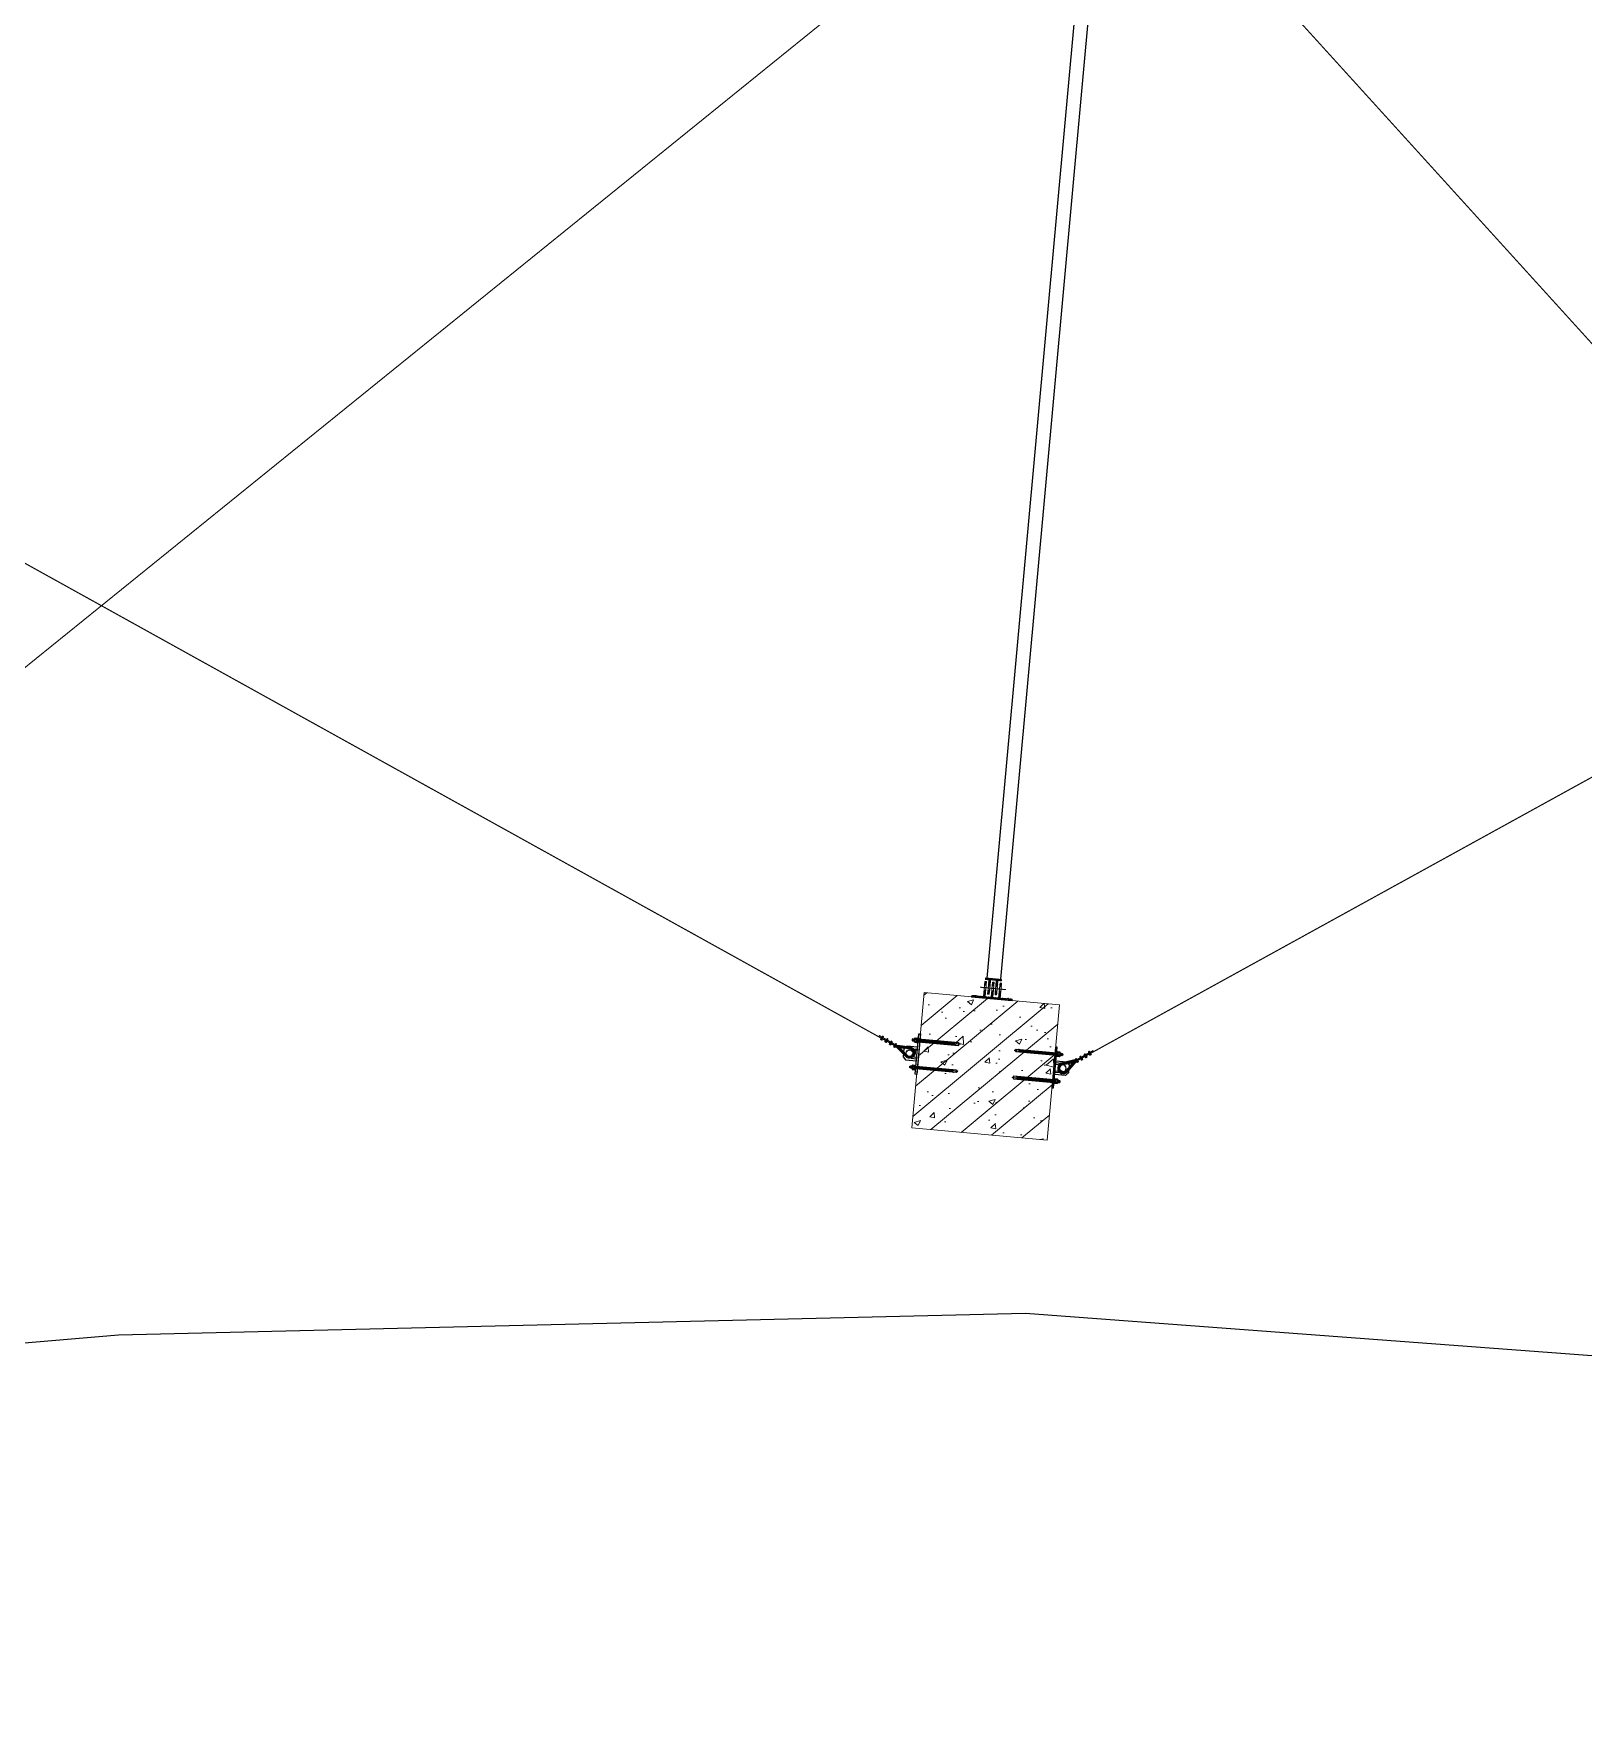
# Model space of a CAD drawing. Header units: millimetres. Extents: x 11827 to 862553, y 15071 to 134256.
# Drawn here: x 553512 to 564925, y 69347 to 81721 of the extents above; entities that cross this region are included whole.
import ezdxf

# ---------------------------------------------------------------- set-up
doc = ezdxf.new("R2010")
doc.units = ezdxf.units.MM
for name, pattern in [('CENTER', [2, 1.25, -0.25, 0.25, -0.25]), ('DASHDOT2', [12.7, 6.35, -3.175, 0, -3.175]), ('DASHED2', [9.525, 6.35, -3.175])]:
    doc.linetypes.add(name, pattern=pattern)
for name, color, linetype in [('BS-Annectent', 115, 'Continuous'), ('HR-dimension', 9, 'Continuous'), ('STEEL', 34, 'Continuous')]:
    doc.layers.add(name, color=color, linetype=linetype)
doc.layers.add('文字标注', color=220, linetype='Continuous', lineweight=18)
doc.layers.add('结构', color=52, linetype='Continuous', lineweight=18)
pattern_1 = [(322.3042363, (-182477.9547, -50528.7565), (6.337899573, -0.8851938), [7.9375, -1.5875, 0, -1.5875])]
pattern_2 = [(322.3042363, (-55311.4466, 178520.0052), (6.337899573, -0.8851938), [7.9375, -1.5875, 0, -1.5875])]

# ---------------------------------------------------------------- blocks, each defined once
blk = doc.blocks.new('thwerg')
at = {"color": 252, "linetype": 'Continuous', "elevation": -32017, "flags": 128}
blk.add_lwpolyline([(106933, -30769), (107635, -30369), (114725, -28078), (119240, -25868), (122867, -24992), (126369, -24863), (131244, -25695), (140044, -24946), (146723, -24787), (160192, -25793), (172447, -28232), (182746, -30446)], dxfattribs=at)
blk = doc.blocks.new('*U1438')
at = {"layer": '结构'}
h = blk.add_hatch(dxfattribs=at)
h.set_pattern_fill('ANSI36', color=252, angle=-82.6958)
h.set_pattern_definition(pattern_1)
h.paths.add_polyline_path([(-129, 51), (-150, 49), (-148, 37), (-127, 39)])
h.paths.add_polyline_path([(109, 82), (-111, 54), (-109, 42), (111, 70)])
h.paths.add_polyline_path([(148, 87), (127, 84), (129, 72), (150, 75)])
h.paths.add_polyline_path([(62, 64), (50, 62), (56, 15), (68, 17)])
h.paths.add_polyline_path([(73, -19), (61, -20), (64, -47), (76, -45)])
h.paths.add_polyline_path([(7, 56), (-5, 55), (1, 8), (13, 10)])
h.paths.add_polyline_path([(17, -26), (5, -27), (9, -54), (21, -53)])
h.paths.add_polyline_path([(-49, 49), (-61, 48), (-55, 1), (-43, 3)])
h.paths.add_polyline_path([(-38, -33), (-50, -34), (-47, -61), (-35, -60)])
h = blk.add_hatch(dxfattribs=at)
h.set_pattern_fill('ANSI36', color=252, angle=-82.6958)
h.set_pattern_definition(pattern_2)
h.paths.add_polyline_path([(39, 13), (36, 40), (24, 39), (27, 12)])
h.paths.add_polyline_path([(49, -64), (44, -22), (32, -24), (37, -66)])
h.paths.add_polyline_path([(77, -73), (76, -61), (-43, -76), (-42, -88)])
h.paths.add_polyline_path([(-5, -71), (-10, -29), (-22, -31), (-16, -72)])
h.paths.add_polyline_path([(-14, 6), (-18, 33), (-30, 32), (-26, 5)])
at = {"layer": '文字标注', "color": 1, "linetype": 'CENTER', "ltscale": 2}
for points in [[(-129, 51), (-111, 54), (-109, 42), (-127, 39)], [(-38, -33), (-50, -34), (-55, 1), (-43, 3)], [(-10, -29), (-22, -31), (-26, 5), (-14, 6)], [(17, -26), (5, -27), (1, 8), (13, 10)], [(44, -22), (32, -24), (27, 12), (39, 13)], [(61, -20), (73, -19), (68, 17), (56, 15)], [(127, 84), (109, 82), (111, 70), (129, 72)]]:
    blk.add_lwpolyline(points, close=True, dxfattribs=at)
for points in [[(-118, 36), (-119, 47), (-120, 57)], [(106, 4), (-84, -21)], [(120, 66), (119, 78), (118, 88)], [(74, 0), (-56, -17)]]:
    blk.add_lwpolyline(points, dxfattribs=at)
at = {"layer": '结构'}
for points in [[(-150, 49), (148, 87), (150, 75), (-148, 37), (-150, 49)], [(-49, 49), (-35, -60), (-47, -61), (-61, 48), (-49, 49)], [(-18, 33), (-5, -71), (-16, -72), (-30, 32), (-18, 33)], [(7, 56), (21, -53), (9, -54), (-5, 55), (7, 56)], [(36, 40), (49, -64), (37, -66), (24, 39), (36, 40)], [(50, 62), (64, -47), (76, -45), (62, 64), (50, 62)]]:
    blk.add_lwpolyline(points, dxfattribs=at)
blk.add_lwpolyline([(-43, -76), (76, -61), (77, -73), (-42, -88)], close=True, dxfattribs=at)
blk = doc.blocks.new('*U1439')
at = {"color": 0, "linetype": 'ByBlock', "lineweight": -2, "transparency": 16777216}
blk.add_blockref('*U1438', (0, 0), dxfattribs=at)
blk = doc.blocks.new('*U1440')
at = {"layer": '结构'}
h = blk.add_hatch(dxfattribs=at)
h.set_pattern_fill('ANSI36', color=252, angle=-82.6958)
h.set_pattern_definition(pattern_1)
h.paths.add_polyline_path([(-129, 51), (-150, 49), (-148, 37), (-127, 39)])
h.paths.add_polyline_path([(109, 82), (-111, 54), (-109, 42), (111, 70)])
h.paths.add_polyline_path([(148, 87), (127, 84), (129, 72), (150, 75)])
h.paths.add_polyline_path([(62, 64), (50, 62), (56, 15), (68, 17)])
h.paths.add_polyline_path([(73, -19), (61, -20), (64, -47), (76, -45)])
h.paths.add_polyline_path([(7, 56), (-5, 55), (1, 8), (13, 10)])
h.paths.add_polyline_path([(17, -26), (5, -27), (9, -54), (21, -53)])
h.paths.add_polyline_path([(-49, 49), (-61, 48), (-55, 1), (-43, 3)])
h.paths.add_polyline_path([(-38, -33), (-50, -34), (-47, -61), (-35, -60)])
h = blk.add_hatch(dxfattribs=at)
h.set_pattern_fill('ANSI36', color=252, angle=-82.6958)
h.set_pattern_definition(pattern_2)
h.paths.add_polyline_path([(39, 13), (36, 40), (24, 39), (27, 12)])
h.paths.add_polyline_path([(49, -64), (44, -22), (32, -24), (37, -66)])
h.paths.add_polyline_path([(77, -73), (76, -61), (-43, -76), (-42, -88)])
h.paths.add_polyline_path([(-5, -71), (-10, -29), (-22, -31), (-16, -72)])
h.paths.add_polyline_path([(-14, 6), (-18, 33), (-30, 32), (-26, 5)])
at = {"layer": '文字标注', "color": 1, "linetype": 'CENTER', "ltscale": 2}
for points in [[(-129, 51), (-111, 54), (-109, 42), (-127, 39)], [(-38, -33), (-50, -34), (-55, 1), (-43, 3)], [(-10, -29), (-22, -31), (-26, 5), (-14, 6)], [(17, -26), (5, -27), (1, 8), (13, 10)], [(44, -22), (32, -24), (27, 12), (39, 13)], [(61, -20), (73, -19), (68, 17), (56, 15)], [(127, 84), (109, 82), (111, 70), (129, 72)]]:
    blk.add_lwpolyline(points, close=True, dxfattribs=at)
for points in [[(-118, 36), (-119, 47), (-120, 57)], [(106, 4), (-84, -21)], [(120, 66), (119, 78), (118, 88)], [(74, 0), (-56, -17)]]:
    blk.add_lwpolyline(points, dxfattribs=at)
at = {"layer": '结构'}
for points in [[(-150, 49), (148, 87), (150, 75), (-148, 37), (-150, 49)], [(-49, 49), (-35, -60), (-47, -61), (-61, 48), (-49, 49)], [(-18, 33), (-5, -71), (-16, -72), (-30, 32), (-18, 33)], [(7, 56), (21, -53), (9, -54), (-5, 55), (7, 56)], [(36, 40), (49, -64), (37, -66), (24, 39), (36, 40)], [(50, 62), (64, -47), (76, -45), (62, 64), (50, 62)]]:
    blk.add_lwpolyline(points, dxfattribs=at)
blk.add_lwpolyline([(-43, -76), (76, -61), (77, -73), (-42, -88)], close=True, dxfattribs=at)
blk = doc.blocks.new('*U1437')
at = {"color": 0, "linetype": 'ByBlock', "lineweight": -2, "transparency": 16777216}
blk.add_blockref('*U1440', (0, 0), dxfattribs=at)
blk = doc.blocks.new('*U1418')
for points in [[(-42, 4000), (-42, -4000)], [(58, 4000), (58, -4000)]]:
    blk.add_lwpolyline(points)
at = {"rotation": 352.6957637374326}
blk.add_blockref('*U1437', (0, 4082), dxfattribs=at)
at = {"xscale": -1, "rotation": 187.3042362625675}
blk.add_blockref('*U1439', (0, -4082), dxfattribs=at)
blk = doc.blocks.new('*U1419')
at = {"color": 0, "linetype": 'ByBlock', "lineweight": -2, "transparency": 16777216}
blk.add_blockref('*U1418', (0, 0), dxfattribs=at)
blk = doc.blocks.new('*U1420')
at = {"layer": '结构'}
h = blk.add_hatch(dxfattribs=at)
h.set_pattern_fill('ANSI31', color=256, scale=50)
h.set_pattern_definition([(45, (-68008.16, -15146.68), (-112.2532, 112.2532), [])])
h.paths.add_polyline_path([(500, 500), (-500, 500), (-500, -500), (500, -500)])
h = blk.add_hatch(dxfattribs=at)
h.set_pattern_fill('AR-CONC', color=256, scale=2.5)
h.set_pattern_definition([(50, (-68008.16, -15146.68), (455.4617, -39.8477), [47.625, -523.875]), (355, (-68008.16, -15146.7), (-88.1086, 477.642), [38.1, -419.1015]), (100.45144, (-67970.2, -15150), (367.353, 437.7944), [40.475, -445.2256]), (46.1842, (-68008.16, -15019.7), (677.6976, -105.106), [71.4375, -785.8125]), (96.6356, (-67951.7, -15028.44), (593.5103, 618.5653), [60.7126, -667.839]), (351.1842, (-68008.16, -15019.7), (593.51, 618.565), [57.15, -628.649]), (21, (-67944.66, -15051.43), (379.036, -255.663), [47.625, -523.875]), (326, (-67944.66, -15051.43), (154.505, 460.47), [38.1, -419.1]), (71.45144, (-67913.07, -15072.74), (533.541, 204.807), [40.475, -445.2248]), (37.5, (-68008.16, -15146.68), (7.7215, 211.3876), [0, -414.02, 0, -425.45, 0, -420.6875]), (7.5, (-68008.16, -15146.68), (167.04916, 250.45144), [0, -242.57, 0, -404.495, 0, -160.3375]), (327.5, (-68149.76, -15146.68), (338.9765, -14.32186), [0, -158.75, 0, -495.3, 0, -657.225]), (317.5, (-68213.26, -15146.68), (370.323, 63.5662), [0, -206.375, 0, -328.93, 0, -466.725])])
h.paths.add_polyline_path([(500, 500), (-500, 500), (-500, -500), (500, -500)])
blk.add_lwpolyline([(-500, 500), (-500, -500), (500, -500), (500, 500), (-500, 500)], dxfattribs=at)
blk = doc.blocks.new('*U1401')
at = {"color": 0, "linetype": 'ByBlock', "lineweight": -2, "transparency": 16777216}
blk.add_blockref('*U1420', (0, 0), dxfattribs=at)
blk = doc.blocks.new('A$C97f6d51a')
at = {"color": 1, "linetype": 'DASHDOT2'}
blk.add_line((0, 313), (0, -47), dxfattribs=at)
at = {"layer": 'BS-Annectent'}
for p, q in [((-9, 282), (-9, 282)), ((-9, 281), (-9, 282)), ((-9, 282), (-9, 282)), ((-9, 279), (-8, 279)), ((-8, 278), (-9, 279)), ((-9, 279), (-8, 278)), ((-9, 275), (-7, 276)), ((-6, 274), (-9, 275)), ((-9, 275), (-7, 275)), ((-9, 272), (-6, 274)), ((-6, 270), (-9, 272)), ((-9, 272), (-4, 272)), ((-9, 269), (9, 268)), ((-9, 266), (9, 265)), ((-9, 263), (9, 262)), ((-9, 260), (9, 258)), ((-9, 257), (9, 255)), ((-9, 253), (9, 252)), ((-9, 250), (9, 249)), ((-6, 274), (-6, 274)), ((-6, 274), (-6, 274)), ((-6, 274), (-6, 274)), ((-6, 274), (-6, 274)), ((-6, 274), (-6, 274)), ((6, 270), (-6, 270)), ((4, 271), (9, 271)), ((6, 273), (5, 273)), ((6, 273), (5, 273)), ((6, 273), (9, 274)), ((6, 274), (9, 274)), ((9, 271), (6, 273)), ((6, 270), (9, 271)), ((7, 276), (9, 277)), ((9, 274), (7, 275)), ((9, 277), (8, 278)), ((8, 277), (9, 277)), ((9, 280), (9, 281)), ((9, 280), (9, 280)), ((9, 280), (9, 280)), ((-9, 247), (9, 246)), ((-9, 244), (9, 243)), ((-9, 241), (9, 240)), ((-9, 238), (9, 236)), ((-9, 235), (9, 233)), ((-9, 231), (9, 230)), ((-9, 228), (9, 227)), ((-9, 225), (9, 224)), ((-9, 222), (9, 221)), ((-9, 219), (9, 218)), ((-9, 216), (9, 215)), ((-9, 213), (9, 211)), ((-9, 209), (9, 208)), ((-9, 206), (9, 205)), ((-9, 203), (9, 202)), ((-9, 200), (9, 199)), ((-9, 197), (9, 196)), ((-9, 194), (9, 193)), ((-9, 191), (9, 189)), ((-9, 188), (9, 186)), ((-9, 184), (9, 183)), ((-9, 181), (9, 180)), ((-9, 178), (9, 177)), ((-9, 175), (9, 174)), ((-9, 172), (9, 171)), ((-9, 169), (9, 167)), ((-9, 166), (9, 164)), ((-9, 162), (9, 161)), ((-9, 159), (9, 158)), ((-9, 156), (9, 155)), ((-9, 153), (9, 152)), ((-9, 150), (9, 149)), ((-9, 147), (9, 146)), ((-9, 144), (9, 142)), ((-9, 140), (9, 139)), ((-9, 137), (9, 136)), ((-9, 134), (9, 133)), ((-9, 131), (9, 130)), ((-9, 128), (9, 127)), ((-9, 125), (9, 124)), ((6, 147), (-6, 148)), ((6, 147), (9, 149)), ((-10, 6), (9, 4)), ((-10, 2), (-6, 4)), ((-6, 1), (-10, 2)), ((-10, 2), (9, 1)), ((-9, 122), (9, 120)), ((-9, 119), (9, 117)), ((-9, 115), (9, 114)), ((-9, 112), (9, 111)), ((-9, 109), (9, 108)), ((-9, 106), (9, 105)), ((-9, 103), (9, 102)), ((-9, 100), (9, 98)), ((-9, 97), (9, 95)), ((-9, 93), (9, 92)), ((-9, 90), (9, 89)), ((-9, 87), (9, 86)), ((-9, 84), (9, 83)), ((-9, 81), (9, 80)), ((-9, 78), (9, 76)), ((-9, 75), (9, 73)), ((-9, 71), (9, 70)), ((-9, 68), (9, 67)), ((-9, 65), (9, 64)), ((-9, 62), (9, 61)), ((-9, 59), (9, 58)), ((-9, 56), (9, 55)), ((-9, 53), (9, 51)), ((-9, 49), (9, 48)), ((-9, 46), (9, 45)), ((-9, 43), (9, 42)), ((-9, 40), (9, 39)), ((-9, 37), (9, 36)), ((-9, 34), (9, 33)), ((-9, 31), (9, 29)), ((-9, 28), (9, 26)), ((-9, 24), (9, 23)), ((-9, 21), (9, 20)), ((-9, 18), (9, 17)), ((-9, 15), (9, 14)), ((-9, 12), (9, 11)), ((-9, 9), (9, 7)), ((-8, 0), (-6, 1)), ((6, 116), (-6, 117)), ((6, 3), (-6, 4)), ((2, 0), (-6, 1)), ((9, 1), (6, 3)), ((7, 0), (9, 1)), ((-16, -24), (-16, -11)), ((12, -9), (-12, -9)), ((12, -27), (-12, -27)), ((-9, -29), (-6, -28)), ((-6, -31), (-9, -29)), ((9, -30), (-9, -29)), ((-9, -32), (-6, -31)), ((-6, -34), (-9, -32)), ((9, -33), (-9, -32)), ((-9, -35), (-6, -34)), ((-6, -37), (-9, -35)), ((9, -37), (-9, -35)), ((-9, -38), (-6, -37)), ((-6, -40), (-9, -38)), ((9, -40), (-9, -38)), ((-8, -24), (-8, -11)), ((-6, -28), (-8, -27)), ((-7, -40), (-7, -43)), ((6, -29), (-6, -28)), ((6, -29), (-6, -28)), ((6, -32), (-6, -31)), ((6, -32), (-6, -31)), ((6, -35), (-6, -34)), ((6, -38), (-6, -37)), ((6, -38), (-6, -37)), ((6, -41), (-6, -40)), ((-5, -44), (5, -44)), ((-4, -40), (-4, -43)), ((-2, -9), (0, -4)), ((9, -27), (-1, -27)), ((0, -9), (2, -4)), ((4, -41), (4, -43)), ((6, -29), (9, -27)), ((9, -30), (6, -29)), ((6, -32), (9, -30)), ((9, -33), (6, -32)), ((6, -35), (9, -33)), ((9, -37), (6, -35)), ((6, -38), (9, -37)), ((9, -40), (6, -38)), ((6, -41), (9, -40)), ((7, -41), (7, -43)), ((8, -24), (8, -11)), ((9, -27), (8, -27)), ((16, -24), (16, -11))]:
    blk.add_line(p, q, dxfattribs=at)
blk.add_lwpolyline([(10, 0), (10, 300), (0, 306), (-10, 300), (-10, 0)], dxfattribs=at)
for points in [[(-19, -4), (-19, 0), (19, 0), (19, -4)], [(-15, -9), (15, -9), (15, -4), (-15, -4)]]:
    blk.add_lwpolyline(points, close=True, dxfattribs=at)
for points in [[(16, -11, 0.612824), (8, -11, 0.305874), (-8, -11, 0.612824), (-16, -11)], [(16, -24, -0.612824), (8, -24, -0.305874), (-8, -24, -0.612824), (-16, -24)], [(-7, -43, 0.516475), (-4, -43, 0.258238), (4, -43, 0.516475), (7, -43)]]:
    blk.add_lwpolyline(points, format="xyb", dxfattribs=at)
blk = doc.blocks.new('A$Ce460a15a')
at = {"layer": 'STEEL', "color": 22}
for points in [[(12, 150), (12, -150), (0, -150), (0, 150)], [(92, -50), (112, -30), (112, 30), (92, 50), (12, 50), (12, -50)], [(52, 35), (12, 35), (12, 25), (52, 25)], [(52, -35), (12, -35), (12, -25), (52, -25)]]:
    blk.add_lwpolyline(points, close=True, dxfattribs=at)
blk.add_circle((67, 0), 25, dxfattribs=at)
at = {"layer": 'HR-dimension', "xscale": -1, "rotation": 90}
blk.add_blockref('A$C97f6d51a', (12, 100), dxfattribs=at)
at = {"layer": 'HR-dimension', "rotation": 90.00000000000001}
blk.add_blockref('A$C97f6d51a', (12, -100), dxfattribs=at)
blk = doc.blocks.new('*U1397')
at = {"color": 7, "linetype": 'Continuous', "lineweight": 15}
for p, q in [((-9, 9), (-10, 8)), ((-10, 8), (-10, 1)), ((-10, 1), (-9, 0)), ((-9, 9), (9, 9)), ((-9, 0), (9, 0)), ((-5, 8), (-5, 1)), ((5, 8), (5, 1)), ((10, 8), (9, 9)), ((9, 0), (10, 1)), ((10, 8), (10, 1))]:
    blk.add_line(p, q, dxfattribs=at)
for centre, start, end in [((0, -8), 72.4233, 107.5767), ((0, 17), 252.4233, 287.5767)]:
    blk.add_arc(centre, 17.2, start, end, dxfattribs=at)
for points, knots in [([(-10, 8), (-10, 9), (-9, 9), (-8, 9), (-7, 9), (-6, 9), (-6, 9), (-5, 8)], [0, 0, 0, 0, 0.264534, 0.399289, 0.53507, 0.765405, 1, 1, 1, 1]), ([(-5, 1), (-6, 1), (-6, 0), (-7, 0), (-8, 0), (-9, 0), (-10, 1), (-10, 1)], [0, 0, 0, 0, 0.264534, 0.399289, 0.53507, 0.765405, 1, 1, 1, 1]), ([(5, 8), (6, 9), (6, 9), (7, 9), (8, 9), (9, 9), (10, 9), (10, 8)], [0, 0, 0, 0, 0.264536, 0.399814, 0.535067, 0.765403, 1, 1, 1, 1]), ([(10, 1), (10, 1), (9, 0), (8, 0), (7, 0), (6, 0), (6, 1), (5, 1)], [0, 0, 0, 0, 0.264536, 0.399814, 0.535067, 0.765403, 1, 1, 1, 1])]:
    blk.add_open_spline(points, degree=3, knots=knots, dxfattribs=at)
blk = doc.blocks.new('A$C72EA2C7E')
blk.add_line((-8, -6), (8, -6))
at = {"color": 7, "linetype": 'Continuous', "lineweight": 15}
for p, q in [((-5, -40), (-5, -6)), ((-4, -41), (-5, -40)), ((5, -40), (-5, -40)), ((-4, -41), (5, -41)), ((5, -6), (5, -40)), ((5, -40), (5, -41))]:
    blk.add_line(p, q, dxfattribs=at)
at = {"color": 7, "linetype": 'Continuous', "lineweight": 0}
for p, q in [((-4, -41), (-4, -6)), ((5, -41), (5, -6))]:
    blk.add_line(p, q, dxfattribs=at)
blk.add_arc((0, -8), 8, 17.4862, 162.5138)
at = {"extrusion": (0, 0, -1), "xscale": 0.9999974999999999, "yscale": 0.9999974999999999, "zscale": -0.9999974999999999}
blk.add_blockref('*U1397', (0, -39), dxfattribs=at)

msp = doc.modelspace()

# ---------------------------------------------------------------- hatches: boundary and pattern name
h = msp.add_hatch(color=1)
h.dxf.hatch_style = 1
h.paths.add_polyline_path([(559872.56, 74273.34), (559968.7, 74260.38, -1.40625776), (559931.59, 74191.75), (559865.77, 74259.92)])
h.paths.add_polyline_path([(559893.13, 74247.72), (559890.53, 74245.36), (559937.21, 74197.02, 1.40625776), (559967.56, 74252.77), (559898.96, 74262.01), (559880.58, 74260.71)], flags=16)
h = msp.add_hatch()
h.set_pattern_fill('ANSI38', color=253, scale=0.7, angle=-211.805965)
h.set_pattern_definition([(193.19403514, (323366.3502, -220209.8587), (0.507284543, -2.163831935), []), (283.19403514, (323366.3502, -220209.8587), (3.17840102, -3.820379327), [5.55625, -3.33375])])
h.paths.add_polyline_path([(559898.26, 74255.33), (559898.96, 74262.01), (559965.55, 74253.04, -1.45211122), (559937.21, 74197.02), (559890.53, 74245.36), (559893.13, 74247.72), (559895.51, 74249.88), (559942.18, 74201.54, 1.45211122), (559964.86, 74246.35)])
h = msp.add_hatch(color=1)
h.dxf.hatch_style = 1
h.paths.add_polyline_path([(561180.73, 74164.96), (561088.14, 74144.81, 1.44752794), (561128.44, 74078.9), (561188.57, 74152.13)])
h.paths.add_polyline_path([(561172.56, 74151.72), (561173.07, 74150.9), (561162.29, 74137.77), (561165.06, 74135.63), (561122.41, 74083.7, -1.45211122), (561089.67, 74137.26), (561155.33, 74151.55), (561155.97, 74148.11)], flags=16)
h = msp.add_hatch()
h.set_pattern_fill('ANSI38', color=253, scale=0.7, angle=-153.523189)
h.set_pattern_definition([(251.4768111, (711467.739, -268314.3114), (2.107363737, -0.706062555), []), (341.4768111, (711467.739, -268314.3114), (4.920790028, 0.695238626), [5.55625, -3.33375])])
h.paths.add_polyline_path([(561156.56, 74144.94), (561155.33, 74151.55), (561089.67, 74137.26, 1.45211122), (561122.41, 74083.7), (561165.06, 74135.63), (561162.29, 74137.77), (561159.74, 74139.74), (561117.1, 74087.81, -1.45211122), (561090.9, 74130.66)])

# ---------------------------------------------------------------- linework, layer by layer
at = {"color": 1, "linetype": 'DASHED2'}
for p, q in [((559986.92, 74195.49, 29521), (559996.4, 74214.23, 29521)), ((561072.85, 74074.9), (561063.36, 74090.43))]:
    msp.add_line(p, q, dxfattribs=at)
msp.add_line((561182.73, 74151.63), (561182.82, 74161.11))
at = {"color": 1, "const_width": 8.4, "elevation": 29521}
for points in [[(548549.21, 73094.05), (560576.39, 82816.47)], [(562053.57, 82671.33), (571376.98, 72401.98)], [(546799.91, 81507.48), (559881.43, 74254.94)], [(559884.44, 74262.43), (559737.34, 74345.66)]]:
    msp.add_lwpolyline(points, dxfattribs=at)
at = {"color": 1, "const_width": 8.4}
for points in [[(561181.26, 74150.73), (573428.83, 80894.93)], [(561176.18, 74157.05), (561316.73, 74235.07)]]:
    msp.add_lwpolyline(points, dxfattribs=at)
at = {"color": 1, "elevation": 29521}
for points in [[(559872.56, 74273.34), (559966.47, 74260.68, -1.44752794), (559931.59, 74191.75), (559865.77, 74259.92)], [(559893.13, 74247.72), (559881.33, 74259.94), (559881.76, 74260.8), (559898.6, 74258.53), (559898.96, 74262.01), (559965.55, 74253.04, -1.45211122), (559937.21, 74197.02), (559890.53, 74245.36)]]:
    msp.add_lwpolyline(points, format="xyb", close=True, dxfattribs=at)
at = {"elevation": 29521}
for points in [[(559870.79, 74269.34), (559965.97, 74256.51, -1.44984864), (559934.65, 74194.63), (559871.64, 74259.89)], [(559898.96, 74262.01), (559965.55, 74253.04, -1.45211122), (559937.21, 74197.02), (559890.53, 74245.36)], [(559898.96, 74262.01), (559965.55, 74253.04, -1.45211122), (559937.21, 74197.02), (559890.53, 74245.36)]]:
    msp.add_lwpolyline(points, format="xyb", dxfattribs=at)
msp.add_lwpolyline([(559895.51, 74249.88), (559942.18, 74201.54, 1.45211122), (559964.86, 74246.35), (559898.26, 74255.33), (559898.96, 74262.01), (559965.55, 74253.04, -1.45211122), (559937.21, 74197.02), (559890.53, 74245.36)], format="xyb", close=True, dxfattribs=at)
at = {"color": 252, "elevation": 29521}
msp.add_lwpolyline([(559895.51, 74249.88), (559942.18, 74201.54, 1.45211122), (559964.86, 74246.35), (559898.26, 74255.33), (559898.96, 74262.01), (559965.55, 74253.04, -1.45211122), (559937.21, 74197.02), (559890.53, 74245.36)], format="xyb", close=True, dxfattribs=at)
at = {"color": 1}
for points in [[(561180.73, 74164.96), (561088.14, 74144.81, 1.44752794), (561128.44, 74078.9), (561188.57, 74152.13)], [(561162.29, 74137.77), (561173.07, 74150.9), (561172.56, 74151.72), (561155.97, 74148.11), (561155.33, 74151.55), (561089.67, 74137.26, 1.45211122), (561122.41, 74083.7), (561165.06, 74135.63)]]:
    msp.add_lwpolyline(points, format="xyb", close=True, dxfattribs=at)
for points in [[(561182.82, 74161.11), (561088.97, 74140.69, 1.44984864), (561125.15, 74081.52), (561182.73, 74151.63)], [(561155.33, 74151.55), (561089.67, 74137.26, 1.45211122), (561122.41, 74083.7), (561165.06, 74135.63)], [(561155.33, 74151.55), (561089.67, 74137.26, 1.45211122), (561122.41, 74083.7), (561165.06, 74135.63)]]:
    msp.add_lwpolyline(points, format="xyb")
msp.add_lwpolyline([(561159.74, 74139.74), (561117.1, 74087.81, -1.45211122), (561090.9, 74130.66), (561156.56, 74144.94), (561155.33, 74151.55), (561089.67, 74137.26, 1.45211122), (561122.41, 74083.7), (561165.06, 74135.63)], format="xyb", close=True)
at = {"color": 252}
msp.add_lwpolyline([(561159.74, 74139.74), (561117.1, 74087.81, -1.45211122), (561090.9, 74130.66), (561156.56, 74144.94), (561155.33, 74151.55), (561089.67, 74137.26, 1.45211122), (561122.41, 74083.7), (561165.06, 74135.63)], format="xyb", close=True, dxfattribs=at)

# ---------------------------------------------------------------- block references
for name, p, rotation in [('*U1419', (560937.27, 78747.92, 29521), 354.7901076284724), ('*U1401', (560522.93, 74117.41, 29521), 354.7901076284746)]:
    msp.add_blockref(name, p, dxfattribs=dict(rotation=rotation))
for p, xscale, yscale, zscale, rotation in [((559767.91, 74337.88, 29521), 0.7, 0.7, 0.7, 330.7189583982613), ((559800.5, 74319.61, 29521), 0.7, 0.7, 0.7, 330.7189583982613), ((559831.98, 74301.96, 29521), 0.7, 0.7, 0.7, 330.7189583982613), ((559864.45, 74283.75, 29521), 0.7, 0.7, 0.7, 330.7189583982613), ((561186.77, 74172.57), 0.6999999999999998, 0.6999999999999998, 0.6999999999999998, 29.00173434146492), ((561219.44, 74190.68), 0.6999999999999998, 0.6999999999999998, 0.6999999999999998, 29.00173434146492), ((561251.01, 74208.18), 0.6999999999999998, 0.6999999999999998, 0.6999999999999998, 29.00173434146492), ((561283.58, 74226.23), 0.6999999999999998, 0.6999999999999998, 0.6999999999999998, 29.00173434146492)]:
    msp.add_blockref('A$C72EA2C7E', p, dxfattribs=dict(xscale=xscale, yscale=yscale, zscale=zscale, rotation=rotation))
msp.add_blockref('thwerg', (414093.28, 97087.72, 32017))
at = {"layer": 'HR-dimension', "rotation": 174.7901076284804}
msp.add_blockref('A$Ce460a15a', (560029.12, 74208.05, 29521), dxfattribs=at)
at = {"layer": 'HR-dimension', "xscale": -1, "rotation": 174.790107628474}
msp.add_blockref('A$Ce460a15a', (561024.3, 74109.7, 29521), dxfattribs=at)

doc.saveas('drawing.dxf')
